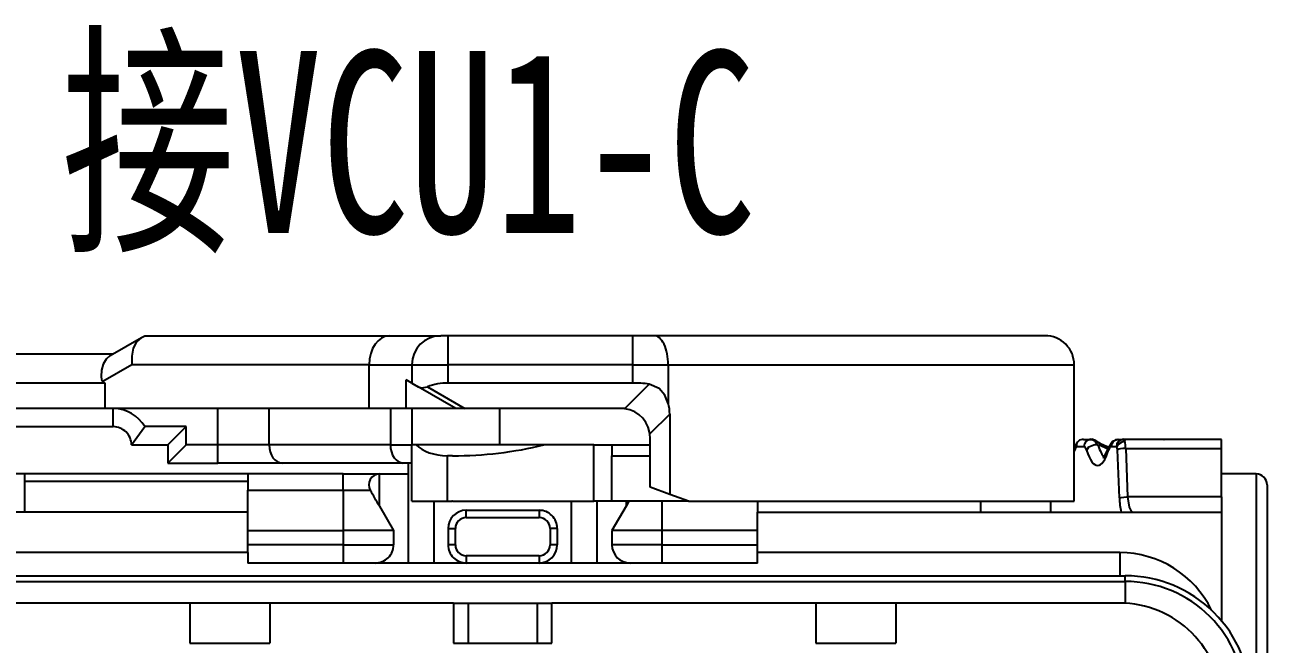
# Model space of a CAD drawing. Header units: inches. Extents: x 47316 to 59086, y 3141 to 11743.
# Drawn here: x 53982.54 to 54016.67, y 9528.87 to 9545.9 of the extents above; entities that cross this region are included whole.
import ezdxf

# ---------------------------------------------------------------- set-up
doc = ezdxf.new("R2010")
doc.units = ezdxf.units.IN
doc.header["$MEASUREMENT"] = 0
doc.styles.add('MtX_FangSong_GB2312', font='')
doc.styles.get('MtX_FangSong_GB2312').set_extended_font_data('FangSong_GB2312')

msp = doc.modelspace()

# ---------------------------------------------------------------- linework, layer by layer
at = {"lineweight": -3, "ltscale": 0.024787}
msp.add_line((53984.885, 9536.807), (53985.743, 9537.303), dxfattribs=at)
at = {"lineweight": -3, "ltscale": 0.002583}
msp.add_line((53985.743, 9537.303), (53985.833, 9537.354), dxfattribs=at)
at = {"lineweight": -3, "ltscale": 0.168213}
msp.add_line((53985.833, 9537.354), (53992.561, 9537.354), dxfattribs=at)
at = {"lineweight": -3, "ltscale": 0.03515}
msp.add_line((53992.561, 9537.354), (53993.967, 9537.354), dxfattribs=at)
at = {"lineweight": -3, "ltscale": 0.004999}
for p, q in [((53994.168, 9537.354), (53993.968, 9537.354)), ((53994.666, 9532.355), (53994.666, 9532.555)), ((53997.166, 9532.055), (53996.966, 9532.055)), ((53997.166, 9531.605), (53996.966, 9531.605))]:
    msp.add_line(p, q, dxfattribs=at)
at = {"lineweight": -3, "ltscale": 0.126526}
for p, q in [((53999.229, 9537.354), (53994.168, 9537.354)), ((53999.229, 9536.554), (53994.168, 9536.554)), ((53999.229, 9536.054), (53994.168, 9536.054))]:
    msp.add_line(p, q, dxfattribs=at)
at = {"lineweight": -3, "ltscale": 0.020001}
for p, q in [((53994.168, 9536.554), (53994.168, 9537.354)), ((53999.229, 9537.354), (53999.229, 9536.554))]:
    msp.add_line(p, q, dxfattribs=at)
at = {"lineweight": -3, "ltscale": 0.014792}
msp.add_line((53999.82, 9537.354), (53999.229, 9537.354), dxfattribs=at)
at = {"lineweight": -3, "ltscale": 0.268658}
msp.add_line((54010.567, 9537.355), (53999.82, 9537.355), dxfattribs=at)
at = {"lineweight": -3, "ltscale": 0.076199}
msp.add_line((53981.919, 9536.854), (53984.967, 9536.854), dxfattribs=at)
at = {"lineweight": -3, "ltscale": 0.023013}
msp.add_line((53985.482, 9536.554), (53984.684, 9536.094), dxfattribs=at)
at = {"lineweight": -3, "ltscale": 0.162851}
msp.add_line((53991.996, 9536.554), (53985.482, 9536.554), dxfattribs=at)
at = {"lineweight": -3, "ltscale": 0.029294}
msp.add_line((53991.996, 9536.554), (53993.168, 9536.554), dxfattribs=at)
at = {"lineweight": -3, "ltscale": 0.03}
msp.add_line((53991.996, 9535.354), (53991.996, 9536.554), dxfattribs=at)
at = {"lineweight": -3, "ltscale": 0.025003}
for p, q in [((53993.168, 9536.554), (53994.168, 9536.554)), ((53991.286, 9533.555), (53992.286, 9533.555))]:
    msp.add_line(p, q, dxfattribs=at)
at = {"lineweight": -3, "ltscale": 0.0125}
for p, q in [((53993.168, 9536.554), (53993.168, 9536.054)), ((53994.168, 9536.054), (53994.168, 9536.554)), ((53999.229, 9536.554), (53999.229, 9536.054)), ((53984.967, 9534.854), (53984.967, 9535.354)), ((53986.967, 9534.354), (53986.967, 9534.854)), ((53986.467, 9534.354), (53986.467, 9533.854)), ((53987.838, 9533.854), (53987.838, 9534.354)), ((53991.286, 9531.605), (53991.286, 9531.105))]:
    msp.add_line(p, q, dxfattribs=at)
at = {"lineweight": -3, "ltscale": 0.024652}
msp.add_line((53999.229, 9536.554), (54000.215, 9536.554), dxfattribs=at)
at = {"lineweight": -3, "ltscale": 0.278793}
msp.add_line((54000.215, 9536.555), (54011.367, 9536.555), dxfattribs=at)
at = {"lineweight": -3, "ltscale": 0.026456}
msp.add_line((54000.215, 9536.554), (54000.215, 9535.495), dxfattribs=at)
at = {"lineweight": -3, "ltscale": 0.09375}
msp.add_line((54011.367, 9532.805), (54011.367, 9536.555), dxfattribs=at)
at = {"lineweight": -3, "ltscale": 0.070712}
for p, q in [((53984.747, 9536.054), (53981.919, 9536.054)), ((53984.747, 9535.354), (53981.919, 9535.354))]:
    msp.add_line(p, q, dxfattribs=at)
at = {"lineweight": -3, "ltscale": 0.00186}
msp.add_line((53984.747, 9536.054), (53984.684, 9536.094), dxfattribs=at)
at = {"lineweight": -3, "ltscale": 0.017499}
msp.add_line((53984.747, 9535.354), (53984.747, 9536.054), dxfattribs=at)
at = {"lineweight": -3, "ltscale": 0.004511}
msp.add_line((53993.168, 9536.054), (53993.011, 9536.144), dxfattribs=at)
at = {"lineweight": -3, "ltscale": 0.019754}
msp.add_line((53993.011, 9535.354), (53993.011, 9536.144), dxfattribs=at)
at = {"lineweight": -3, "ltscale": 0.00517}
msp.add_line((53993.168, 9536.054), (53993.347, 9535.95), dxfattribs=at)
at = {"lineweight": -3, "ltscale": 0.023896}
msp.add_line((53999.016, 9535.348), (53999.693, 9536.022), dxfattribs=at)
at = {"lineweight": -3, "ltscale": 0.02983}
msp.add_line((53994.38, 9535.354), (53993.347, 9535.95), dxfattribs=at)
at = {"lineweight": -3, "ltscale": 0.029833}
msp.add_line((53993.597, 9535.95), (53994.63, 9535.354), dxfattribs=at)
at = {"lineweight": -3, "ltscale": 0.18121}
msp.add_line((53991.996, 9535.354), (53984.747, 9535.354), dxfattribs=at)
at = {"lineweight": -3, "ltscale": 0.025}
for p, q in [((53987.838, 9534.354), (53987.838, 9535.354)), ((53989.253, 9534.354), (53989.253, 9535.354)), ((53992.581, 9535.354), (53992.581, 9534.354)), ((53993.167, 9535.354), (53993.167, 9534.354)), ((53995.575, 9535.354), (53995.575, 9534.354)), ((53985.467, 9534.354), (53986.467, 9534.354))]:
    msp.add_line(p, q, dxfattribs=at)
at = {"lineweight": -3, "ltscale": 0.025388}
msp.add_line((53993.011, 9535.354), (53991.996, 9535.354), dxfattribs=at)
at = {"lineweight": -3, "ltscale": 0.034216}
msp.add_line((53994.38, 9535.354), (53993.011, 9535.354), dxfattribs=at)
at = {"lineweight": -3, "ltscale": 0.006253}
msp.add_line((53994.63, 9535.354), (53994.38, 9535.354), dxfattribs=at)
at = {"lineweight": -3, "ltscale": 0.107187}
msp.add_line((53998.918, 9535.354), (53994.63, 9535.354), dxfattribs=at)
at = {"lineweight": -3, "ltscale": 0.019175}
msp.add_line((54000.255, 9535.198), (53999.711, 9534.656), dxfattribs=at)
at = {"lineweight": -3, "ltscale": 0.05518}
msp.add_line((54000.255, 9535.198), (54000.255, 9532.99), dxfattribs=at)
at = {"lineweight": -3, "ltscale": 0.093799}
msp.add_line((53981.215, 9534.854), (53984.967, 9534.854), dxfattribs=at)
at = {"lineweight": -3, "ltscale": 0.015492}
msp.add_line((53985.467, 9534.354), (53985.833, 9534.854), dxfattribs=at)
at = {"lineweight": -3, "ltscale": 0.028348}
msp.add_line((53986.967, 9534.854), (53985.833, 9534.854), dxfattribs=at)
at = {"lineweight": -3, "ltscale": 0.017678}
for p, q in [((53986.467, 9534.354), (53986.967, 9534.854)), ((53986.967, 9534.354), (53986.467, 9533.854))]:
    msp.add_line(p, q, dxfattribs=at)
at = {"lineweight": -3, "ltscale": 0.02179}
msp.add_line((53987.838, 9534.354), (53986.967, 9534.354), dxfattribs=at)
at = {"lineweight": -3, "ltscale": 0.035358}
msp.add_line((53989.253, 9534.354), (53987.838, 9534.354), dxfattribs=at)
at = {"lineweight": -3, "ltscale": 0.083215}
for p, q in [((53992.581, 9534.354), (53989.253, 9534.354)), ((53992.935, 9533.854), (53989.606, 9533.854))]:
    msp.add_line(p, q, dxfattribs=at)
at = {"lineweight": -3, "ltscale": 0.014645}
msp.add_line((53992.581, 9534.354), (53993.167, 9534.354), dxfattribs=at)
at = {"lineweight": -3, "ltscale": 0.003088}
msp.add_line((53993.291, 9534.354), (53993.167, 9534.354), dxfattribs=at)
at = {"lineweight": -3, "ltscale": 0.03875}
for p, q in [((53993.167, 9532.804), (53993.167, 9534.354)), ((53998.174, 9532.804), (53998.174, 9534.354))]:
    msp.add_line(p, q, dxfattribs=at)
at = {"lineweight": -3, "ltscale": 0.087646}
msp.add_line((53996.797, 9534.354), (53993.291, 9534.354), dxfattribs=at)
at = {"lineweight": -3, "ltscale": 0.03443}
msp.add_line((53998.174, 9534.354), (53996.797, 9534.354), dxfattribs=at)
at = {"lineweight": -3, "ltscale": 0.012338}
msp.add_line((53998.174, 9534.354), (53998.667, 9534.354), dxfattribs=at)
at = {"lineweight": -3, "ltscale": 0.026288}
msp.add_line((53998.665, 9534.355), (53999.717, 9534.354), dxfattribs=at)
at = {"lineweight": -3, "ltscale": 0.007501}
for p, q in [((53998.668, 9534.354), (53998.668, 9534.054)), ((53991.286, 9533.255), (53991.286, 9533.555))]:
    msp.add_line(p, q, dxfattribs=at)
at = {"lineweight": -3, "ltscale": 0.034195}
msp.add_line((53999.718, 9533.186), (53999.718, 9534.554), dxfattribs=at)
at = {"lineweight": -3, "ltscale": 0.004494}
msp.add_line((54011.367, 9534.236), (54011.44, 9534.4), dxfattribs=at)
at = {"lineweight": -3, "ltscale": 0.005081}
msp.add_line((54011.624, 9534.505), (54011.827, 9534.505), dxfattribs=at)
at = {"lineweight": -3, "ltscale": 0.000494}
msp.add_line((54011.847, 9534.505), (54011.827, 9534.505), dxfattribs=at)
at = {"lineweight": -3, "ltscale": 0.001077}
msp.add_line((54011.949, 9534.471), (54011.986, 9534.45), dxfattribs=at)
at = {"lineweight": -3, "ltscale": 0.001852}
msp.add_line((54012.101, 9534.338), (54012.027, 9534.338), dxfattribs=at)
at = {"lineweight": -3, "ltscale": 0.003589}
msp.add_line((54012.577, 9534.505), (54012.721, 9534.505), dxfattribs=at)
at = {"lineweight": -3, "ltscale": 0.067398}
msp.add_line((54015.417, 9534.505), (54012.721, 9534.505), dxfattribs=at)
at = {"lineweight": -3, "ltscale": 0.000478}
msp.add_line((54012.735, 9534.454), (54012.754, 9534.456), dxfattribs=at)
at = {"lineweight": -3, "ltscale": 0.000225}
msp.add_line((54013.827, 9534.505), (54013.835, 9534.504), dxfattribs=at)
at = {"lineweight": -3, "ltscale": 0.006328}
msp.add_line((54015.417, 9534.252), (54015.417, 9534.505), dxfattribs=at)
at = {"lineweight": -3, "ltscale": 0.003058}
for p, q in [((53994.27, 9534.055), (53994.148, 9534.055)), ((53994.148, 9532.804), (53994.27, 9532.804))]:
    msp.add_line(p, q, dxfattribs=at)
at = {"lineweight": -3, "ltscale": 0.031267}
msp.add_line((53994.148, 9532.804), (53994.148, 9534.055), dxfattribs=at)
at = {"lineweight": -3, "ltscale": 0.000528}
msp.add_line((53994.291, 9534.054), (53994.27, 9534.054), dxfattribs=at)
at = {"lineweight": -3, "ltscale": 0.026263}
msp.add_line((53998.668, 9534.054), (53999.718, 9534.053), dxfattribs=at)
at = {"lineweight": -3, "ltscale": 0.03125}
msp.add_line((53998.668, 9532.804), (53998.668, 9534.054), dxfattribs=at)
at = {"lineweight": -3, "ltscale": 0.00349}
msp.add_line((54011.424, 9534.305), (54011.367, 9534.178), dxfattribs=at)
at = {"lineweight": -3, "ltscale": 0.005252}
msp.add_line((54011.424, 9534.305), (54011.634, 9534.305), dxfattribs=at)
at = {"lineweight": -3, "ltscale": 0.007954}
msp.add_line((54012.171, 9533.979), (54012.312, 9534.265), dxfattribs=at)
at = {"lineweight": -3, "ltscale": 0.003586}
msp.add_line((54012.384, 9534.305), (54012.527, 9534.305), dxfattribs=at)
at = {"lineweight": -3, "ltscale": 0.033158}
msp.add_line((54012.608, 9532.895), (54012.553, 9534.221), dxfattribs=at)
at = {"lineweight": -3, "ltscale": 0.0659}
msp.add_line((54012.781, 9534.252), (54015.417, 9534.252), dxfattribs=at)
at = {"lineweight": -3, "ltscale": 0.033156}
msp.add_line((54012.781, 9534.252), (54012.835, 9532.927), dxfattribs=at)
at = {"lineweight": -3, "ltscale": 0.033128}
msp.add_line((54015.417, 9532.927), (54015.417, 9534.252), dxfattribs=at)
at = {"lineweight": -3, "ltscale": 0.03429}
msp.add_line((53986.467, 9533.854), (53987.838, 9533.854), dxfattribs=at)
at = {"lineweight": -3, "ltscale": 0.044196}
msp.add_line((53989.606, 9533.854), (53987.838, 9533.854), dxfattribs=at)
at = {"lineweight": -3, "ltscale": 0.005811}
msp.add_line((53993.167, 9533.854), (53992.935, 9533.854), dxfattribs=at)
at = {"lineweight": -3, "ltscale": 0.007487}
msp.add_line((53993.067, 9533.854), (53993.067, 9533.555), dxfattribs=at)
at = {"lineweight": -3, "ltscale": 0.068738}
msp.add_line((53993.074, 9533.854), (53993.074, 9531.105), dxfattribs=at)
at = {"lineweight": -3, "ltscale": 0.005002}
for p, q in [((53982.539, 9533.355), (53982.539, 9533.555)), ((53994.166, 9532.055), (53994.367, 9532.055)), ((53994.367, 9531.605), (53994.166, 9531.605))]:
    msp.add_line(p, q, dxfattribs=at)
at = {"lineweight": -3, "ltscale": 0.153174}
for p, q in [((53988.666, 9533.555), (53982.539, 9533.555)), ((53982.539, 9533.355), (53988.666, 9533.355))]:
    msp.add_line(p, q, dxfattribs=at)
at = {"lineweight": -3, "ltscale": 0.021248}
msp.add_line((53982.539, 9532.505), (53982.539, 9533.355), dxfattribs=at)
at = {"lineweight": -3, "ltscale": 0.0075}
for p, q in [((53988.666, 9533.555), (53988.666, 9533.255)), ((54002.666, 9532.805), (54002.666, 9532.505))]:
    msp.add_line(p, q, dxfattribs=at)
at = {"lineweight": -3, "ltscale": 0.065491}
for p, q in [((53991.286, 9533.555), (53988.666, 9533.555)), ((53988.666, 9531.996), (53991.286, 9531.996)), ((54002.666, 9531.996), (54000.046, 9531.996)), ((53991.286, 9531.605), (53988.666, 9531.605)), ((54000.046, 9531.605), (54002.666, 9531.605))]:
    msp.add_line(p, q, dxfattribs=at)
at = {"lineweight": -3, "ltscale": 0.000177}
msp.add_line((53992.279, 9533.555), (53992.286, 9533.555), dxfattribs=at)
at = {"lineweight": -3, "ltscale": 0.022189}
msp.add_line((53992.279, 9532.667), (53992.279, 9533.555), dxfattribs=at)
at = {"lineweight": -3, "ltscale": 0.01951}
msp.add_line((53992.286, 9533.555), (53993.067, 9533.555), dxfattribs=at)
at = {"lineweight": -3, "ltscale": 0.023752}
msp.add_line((54016.366, 9533.555), (54015.416, 9533.555), dxfattribs=at)
at = {"lineweight": -3}
for p, q in [((54016.366, 9533.555), (54016.366, 9505.855)), ((54016.666, 9533.255), (54016.666, 9506.155)), ((53978.567, 9530.754), (54012.767, 9530.755)), ((53978.567, 9530.754), (54012.767, 9530.754)), ((53978.567, 9530.597), (54012.767, 9530.597))]:
    msp.add_line(p, q, dxfattribs=at)
at = {"lineweight": -3, "ltscale": 0.003751}
msp.add_line((53988.666, 9533.255), (53988.666, 9533.105), dxfattribs=at)
at = {"lineweight": -3, "ltscale": 0.014999}
msp.add_line((53988.666, 9532.505), (53988.666, 9533.105), dxfattribs=at)
at = {"lineweight": -3, "ltscale": 0.065488}
msp.add_line((53988.666, 9533.105), (53991.286, 9533.105), dxfattribs=at)
at = {"lineweight": -3, "ltscale": 0.003749}
msp.add_line((53991.286, 9533.105), (53991.286, 9533.255), dxfattribs=at)
at = {"lineweight": -3, "ltscale": 0.027721}
msp.add_line((53991.286, 9533.105), (53991.286, 9531.996), dxfattribs=at)
at = {"lineweight": -3, "ltscale": 0.018506}
msp.add_line((53991.286, 9533.105), (53992.026, 9533.105), dxfattribs=at)
at = {"lineweight": -3, "ltscale": 0.014283}
msp.add_line((54000.255, 9532.99), (53999.718, 9533.186), dxfattribs=at)
at = {"lineweight": -3, "ltscale": 0.013653}
msp.add_line((54000.768, 9532.804), (54000.255, 9532.99), dxfattribs=at)
at = {"lineweight": -3, "ltscale": 0.019375}
msp.add_line((53992.279, 9532.667), (53992.667, 9531.996), dxfattribs=at)
at = {"lineweight": -3, "ltscale": 0.024515}
msp.add_line((53993.167, 9532.804), (53994.148, 9532.804), dxfattribs=at)
at = {"lineweight": -3, "ltscale": 0.042482}
for p, q in [((53993.781, 9531.105), (53993.781, 9532.804)), ((53998.259, 9531.105), (53998.259, 9532.804))]:
    msp.add_line(p, q, dxfattribs=at)
at = {"lineweight": -3, "ltscale": 0.000525}
msp.add_line((53994.291, 9532.804), (53994.27, 9532.804), dxfattribs=at)
at = {"lineweight": -3, "ltscale": 0.097064}
msp.add_line((53994.291, 9532.804), (53998.174, 9532.804), dxfattribs=at)
at = {"lineweight": -3, "ltscale": 0.042484}
msp.add_line((53997.552, 9531.105), (53997.552, 9532.804), dxfattribs=at)
at = {"lineweight": -3, "ltscale": 0.012341}
msp.add_line((53998.668, 9532.804), (53998.174, 9532.804), dxfattribs=at)
at = {"lineweight": -3, "ltscale": 0.019374}
msp.add_line((53999.054, 9532.667), (53998.667, 9531.996), dxfattribs=at)
at = {"lineweight": -3, "ltscale": 0.052502}
msp.add_line((54000.768, 9532.804), (53998.668, 9532.804), dxfattribs=at)
at = {"lineweight": -3, "ltscale": 0.003418}
msp.add_line((53999.054, 9532.804), (53999.054, 9532.667), dxfattribs=at)
at = {"lineweight": -3, "ltscale": 0.003947}
msp.add_line((53999.133, 9532.804), (53999.054, 9532.667), dxfattribs=at)
at = {"lineweight": -3, "ltscale": 0.020195}
msp.add_line((54000.046, 9531.996), (54000.047, 9532.804), dxfattribs=at)
at = {"lineweight": -3, "ltscale": 0.264972}
msp.add_line((54000.768, 9532.805), (54011.367, 9532.805), dxfattribs=at)
at = {"lineweight": -3, "ltscale": 0.007471}
msp.add_line((54008.793, 9532.804), (54008.793, 9532.505), dxfattribs=at)
at = {"lineweight": -3, "ltscale": 0.00748}
msp.add_line((54010.725, 9532.505), (54010.725, 9532.804), dxfattribs=at)
at = {"lineweight": -3, "ltscale": 0.000858}
msp.add_line((54012.801, 9532.926), (54012.835, 9532.927), dxfattribs=at)
at = {"lineweight": -3, "ltscale": 0.064536}
msp.add_line((54015.417, 9532.927), (54012.835, 9532.927), dxfattribs=at)
at = {"lineweight": -3, "ltscale": 0.010545}
msp.add_line((54015.417, 9532.927), (54015.417, 9532.505), dxfattribs=at)
at = {"lineweight": -3, "ltscale": 0.31875}
for p, q in [((53988.667, 9532.505), (53975.917, 9532.505)), ((54002.667, 9532.505), (54015.417, 9532.505))]:
    msp.add_line(p, q, dxfattribs=at)
at = {"lineweight": -3, "ltscale": 0.027859}
for p, q in [((53988.667, 9531.39), (53988.667, 9532.505)), ((54002.667, 9531.39), (54002.667, 9532.505))]:
    msp.add_line(p, q, dxfattribs=at)
at = {"lineweight": -3, "ltscale": 0.05}
for p, q in [((53994.666, 9532.355), (53996.666, 9532.355)), ((53994.667, 9532.555), (53996.667, 9532.555)), ((53996.666, 9531.305), (53994.666, 9531.305))]:
    msp.add_line(p, q, dxfattribs=at)
at = {"lineweight": -3, "ltscale": 0.005}
for p, q in [((53996.666, 9532.555), (53996.666, 9532.355)), ((53994.666, 9531.305), (53994.666, 9531.105)), ((53996.666, 9531.305), (53996.666, 9531.105))]:
    msp.add_line(p, q, dxfattribs=at)
at = {"lineweight": -3, "ltscale": 0.074771}
msp.add_line((54015.417, 9532.505), (54015.417, 9529.514), dxfattribs=at)
at = {"lineweight": -3, "ltscale": 0.009779}
for p, q in [((53991.286, 9531.996), (53991.286, 9531.605)), ((53998.667, 9531.996), (53998.667, 9531.605))]:
    msp.add_line(p, q, dxfattribs=at)
at = {"lineweight": -3, "ltscale": 0.034512}
for p, q in [((53992.666, 9531.996), (53991.286, 9531.996)), ((53991.286, 9531.605), (53992.666, 9531.605))]:
    msp.add_line(p, q, dxfattribs=at)
at = {"lineweight": -3, "ltscale": 0.009778}
for p, q in [((53992.667, 9531.996), (53992.667, 9531.605)), ((54000.046, 9531.605), (54000.046, 9531.996))]:
    msp.add_line(p, q, dxfattribs=at)
at = {"lineweight": -3, "ltscale": 0.01125}
for p, q in [((53994.167, 9532.055), (53994.167, 9531.605)), ((53994.367, 9531.605), (53994.367, 9532.055)), ((53996.966, 9532.055), (53996.966, 9531.605)), ((53997.167, 9532.055), (53997.167, 9531.605))]:
    msp.add_line(p, q, dxfattribs=at)
at = {"lineweight": -3, "ltscale": 0.034506}
for p, q in [((54000.046, 9531.996), (53998.666, 9531.996)), ((54000.046, 9531.605), (53998.666, 9531.605))]:
    msp.add_line(p, q, dxfattribs=at)
at = {"lineweight": -3, "ltscale": 0.012502}
msp.add_line((54000.047, 9531.105), (54000.047, 9531.605), dxfattribs=at)
at = {"lineweight": -3, "ltscale": 0.248752}
msp.add_line((53988.667, 9531.39), (53978.717, 9531.39), dxfattribs=at)
at = {"lineweight": -3, "ltscale": 0.007141}
for p, q in [((53988.667, 9531.39), (53988.667, 9531.105)), ((54002.667, 9531.105), (54002.667, 9531.39))]:
    msp.add_line(p, q, dxfattribs=at)
at = {"lineweight": -3, "ltscale": 0.248749}
msp.add_line((54012.617, 9531.39), (54002.667, 9531.39), dxfattribs=at)
at = {"lineweight": -3, "ltscale": 0.015901}
msp.add_line((54012.617, 9531.39), (54012.617, 9530.754), dxfattribs=at)
at = {"lineweight": -3, "ltscale": 0.35}
msp.add_line((54002.667, 9531.105), (53988.667, 9531.105), dxfattribs=at)
at = {"lineweight": -3, "ltscale": 0.003929}
msp.add_line((54012.767, 9530.597), (54012.767, 9530.754), dxfattribs=at)
at = {"lineweight": -3, "ltscale": 0.014943}
msp.add_line((54012.767, 9530.597), (54012.767, 9530), dxfattribs=at)
at = {"lineweight": -3, "ltscale": 0.208749}
msp.add_line((53987.068, 9530.003), (53978.718, 9530.003), dxfattribs=at)
at = {"lineweight": -3, "ltscale": 0.054999}
for p, q in [((53989.267, 9530.004), (53987.067, 9530.004)), ((54006.467, 9530.004), (54004.267, 9530.004)), ((54004.268, 9528.903), (54006.468, 9528.904))]:
    msp.add_line(p, q, dxfattribs=at)
at = {"lineweight": -3, "ltscale": 0.027501}
for p, q in [((53987.068, 9530.003), (53987.068, 9528.903)), ((53989.268, 9530.003), (53989.268, 9528.903)), ((54004.268, 9530.003), (54004.268, 9528.903))]:
    msp.add_line(p, q, dxfattribs=at)
at = {"lineweight": -3, "ltscale": 0.126248}
msp.add_line((53994.318, 9530.003), (53989.268, 9530.003), dxfattribs=at)
at = {"lineweight": -3, "ltscale": 0.009998}
msp.add_line((53994.317, 9530.004), (53994.717, 9530.004), dxfattribs=at)
at = {"lineweight": -3, "ltscale": 0.027499}
for p, q in [((53994.318, 9530.003), (53994.318, 9528.903)), ((53994.717, 9530.004), (53994.717, 9528.904)), ((53996.617, 9530.004), (53996.617, 9528.904)), ((53997.018, 9528.903), (53997.018, 9530.003)), ((54006.468, 9530.003), (54006.468, 9528.904))]:
    msp.add_line(p, q, dxfattribs=at)
at = {"lineweight": -3, "ltscale": 0.047501}
msp.add_line((53994.717, 9530.004), (53996.617, 9530.004), dxfattribs=at)
at = {"lineweight": -3, "ltscale": 0.010001}
msp.add_line((53996.617, 9530.004), (53997.017, 9530.004), dxfattribs=at)
at = {"lineweight": -3, "ltscale": 0.18125}
msp.add_line((54004.268, 9530.003), (53997.018, 9530.003), dxfattribs=at)
at = {"lineweight": -3, "ltscale": 0.153751}
msp.add_line((54012.618, 9530.003), (54006.468, 9530.003), dxfattribs=at)
at = {"lineweight": -3, "ltscale": 0.055002}
msp.add_line((53987.068, 9528.903), (53989.268, 9528.903), dxfattribs=at)
at = {"lineweight": -3, "ltscale": 0.067502}
msp.add_line((53994.318, 9528.903), (53997.018, 9528.903), dxfattribs=at)
at = {"lineweight": -3}
for points in [[(53985.743, 9537.303), (53985.61, 9537.182), (53985.519, 9537.009), (53985.474, 9536.79), (53985.482, 9536.554)], [(53984.885, 9536.807), (53984.772, 9536.71), (53984.69, 9536.57), (53984.644, 9536.406), (53984.635, 9536.236), (53984.648, 9536.155), (53984.661, 9536.12), (53984.684, 9536.094)], [(54000.215, 9535.495), (54000.121, 9535.72), (53999.968, 9535.902), (53999.693, 9536.022)], [(53993.347, 9535.95), (53993.436, 9535.923), (53993.597, 9535.95)], [(54011.709, 9534.205), (54011.765, 9534.295), (54011.904, 9534.357), (54011.935, 9534.359)], [(54011.827, 9534.505), (54011.863, 9534.5), (54011.932, 9534.463), (54012.027, 9534.338)], [(54012.577, 9534.505), (54012.42, 9534.445), (54012.321, 9534.292), (54012.312, 9534.265)], [(54012.542, 9534.288), (54012.585, 9534.376), (54012.68, 9534.441), (54012.735, 9534.454)], [(54012.721, 9534.505), (54012.724, 9534.504), (54012.731, 9534.5), (54012.738, 9534.492), (54012.754, 9534.456)], [(54011.709, 9534.205), (54011.681, 9534.269), (54011.666, 9534.289), (54011.645, 9534.303), (54011.634, 9534.305)], [(54012.384, 9534.305), (54012.368, 9534.301), (54012.357, 9534.293), (54012.337, 9534.268), (54012.309, 9534.205)], [(54012.608, 9532.895), (54012.619, 9532.901), (54012.656, 9532.91), (54012.801, 9532.926)], [(54012.835, 9532.927), (54012.879, 9532.643), (54012.921, 9532.547), (54012.947, 9532.518), (54012.96, 9532.51), (54012.981, 9532.505)]]:
    msp.add_lwpolyline(points, dxfattribs=at)
for centre, radius, start, end in [((53993.968, 9536.554), 0.8, 90.0002, 180.0002), ((54010.567, 9536.555), 0.8, 0.0002, 90.0002), ((53994.145, 9534.534), 1.519, 89.148, 111.1702), ((53999.231, 9532.644), 3.41, 82.2004, 90.0311), ((53984.967, 9534.354), 1, 30.0002, 89.2754), ((53998.916, 9534.555), 0.8, 82.831, 89.9119), ((53998.916, 9534.555), 0.8, 359.9122, 82.6648), ((53999.125, 9535.199), 1.129, 359.9425, 15.2297), ((53984.967, 9534.354), 0.5, 0.0002, 90.0002), ((53994.322, 9544.454), 10.4, 269.8337, 283.7697), ((54011.621, 9534.32), 0.197, 156.075, 184.248), ((54011.602, 9534.328), 0.177, 108.1824, 156.1525), ((54011.624, 9534.168), 0.337, 89.955, 103.1648), ((54011.831, 9534.309), 0.197, 91.1673, 181.1183), ((54011.797, 9534.202), 0.308, 60.4811, 80.5796), ((54011.938, 9534.156), 0.203, 64.0875, 90.9155), ((54012.818, 9535.771), 1.561, 237.8037, 251.4244), ((54011.76, 9534.104), 0.414, 34.4646, 56.7226), ((54012.874, 9535.752), 1.611, 241.3337, 249.3471), ((54012.725, 9534.309), 0.197, 91.1673, 181.1184), ((54011.916, 9534.247), 0.864, 0.3162, 13.9822), ((54012.52, 9534.285), 0.0215, 8.8073, 69.2768), ((54012.325, 9534.219), 0.228, 0.4895, 17.8368), ((53992.287, 9533.254), 0.3, 91.4468, 209.8691), ((54016.367, 9533.254), 0.3, 0.175, 90.1708), ((53972.387, 9521.484), 22.82, 29.3439, 30.6129), ((54014.506, 9532.947), 1.898, 181.5454, 193.4584), ((53994.667, 9532.055), 0.5, 90.0002, 180.0002), ((53994.667, 9532.055), 0.3, 90.025, 179.9659), ((53996.666, 9532.055), 0.3, 0.025, 89.9659), ((53996.667, 9532.055), 0.5, 0.0002, 90.0002), ((53994.667, 9531.605), 0.5, 180.0002, 270.0002), ((53994.667, 9531.605), 0.3, 180.025, 269.9659), ((53996.666, 9531.605), 0.3, 270.0002, 0.0002), ((53996.667, 9531.605), 0.5, 270.0002, 0.0002), ((54012.617, 9528.59), 2.8, 25.8823, 90.0002), ((54012.767, 9527.304), 3.45, 0.0002, 90.0002), ((54012.767, 9527.304), 3.293, 0.0002, 90.0002), ((54012.618, 9527.204), 2.8, 0.0002, 90.0002)]:
    msp.add_arc(centre, radius, start, end, dxfattribs=at)
for centre, major_axis, ratio, start_param, end_param in [((53992.561, 9536.554), (0, 0.8), 0.707067, 0.00008, 1.570876), ((53999.82, 9536.554), (0, 0.8), 0.493101, 4.712324, 6.283121), ((53989.606, 9534.354), (0, -0.5), 0.707067, 4.712469, 6.283265), ((53992.935, 9534.354), (0, 0.5), 0.707067, 1.570876, 3.141672), ((53994.167, 9534.632), (-1, 0), 0.577407, 0.50229, 1.551473), ((54012.299, 9535.605), (-0.001, -1.646), 0.258874, 5.590975, 6.040928), ((54012.577, 9534.305), (0, 0.2), 0.965911, 0.000219, 1.571014), ((54012.009, 9535.605), (0, -1.819), 0.258873, 5.59091, 6.975342), ((54012.503, 9534.205), (-0.191, 0.06), 0.743555, 6.282049, 6.68085), ((54012.746, 9534.221), (0.2, 0.008), 0.151586, 1.391996, 2.876602), ((53982.539, 9533.553), (2.2, -0.001), 0.000978, 1.570881, 2.225312), ((53992.167, 9531.605), (-0.462, 0.191), 0.99992, 1.963466, 3.534263), ((53999.167, 9531.605), (0.191, 0.462), 0.99992, 1.963523, 3.534319)]:
    msp.add_ellipse(centre, major_axis=major_axis, ratio=ratio, start_param=start_param, end_param=end_param, dxfattribs=at)

# ---------------------------------------------------------------- texts
at = {"color": 0, "lineweight": 15, "style": 'MtX_FangSong_GB2312', "width": 0.7}
msp.add_text('接VCU1-C', height=5, dxfattribs=at).set_placement((53983.541, 9540.18))

doc.saveas('drawing.dxf')
